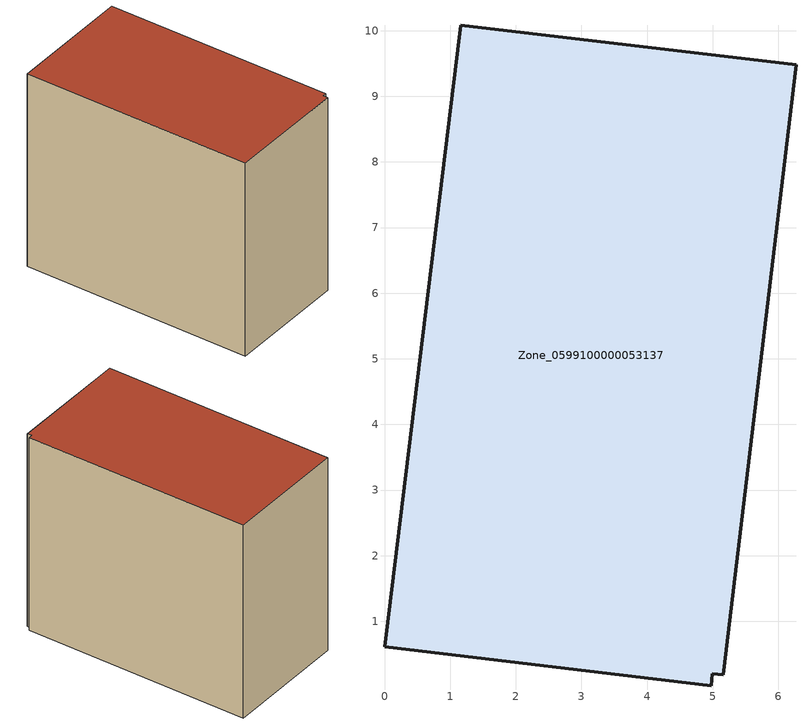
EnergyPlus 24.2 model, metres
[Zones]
Zone_0599100000053137
 floor ground (C_G): 4.98,0.02 0,0.61 1.16,10.08 6.27,9.48 5.16,0.19 4.99,0.2 z0
 wall outside (C_F): 6.27,9.48 1.16,10.08 0,0.61 4.98,0.02 4.99,0.2 5.16,0.19 6.27,9.48 z0:8.35
 roof outside (C_R): 0,0.61 4.98,0.02 4.99,0.2 5.16,0.19 6.27,9.48 1.16,10.08 z8.35
[BUILDING]
Pand.0599100000053137: North Axis=0; Terrain=City; Loads Convergence Tolerance Value=0.04; Temperature Convergence Tolerance Value=0.4; Solar Distribution=FullExterior; Maximum Number of Warmup Days=25; Minimum Number of Warmup Days=1
[Site:Location]
Rotterdam.The.Hague.AP_ZH_NLD Design_Conditions: Latitude=51.96; Longitude=4.45; Time Zone=1; Elevation=-4.5
[SITE:GROUNDTEMPERATURE:BUILDINGSURFACE]
18, 18, 18, 18, 18, 18, 18, 18, 18, 18, 18, 18
[MATERIAL] Thermal Absorptance=0.9; Solar Absorptance=0.7; Visible Absorptance=0.7
Name | Roughness | Thickness | Conductivity | Density | Specific Heat
G.TC.1975-1991 | MediumSmooth | 0.15 | 0.288461 | 540 | 1210
F.TC.1975-1991 | Rough | 0.3 | 0.230769 | 1920 | 840
R.TC.1975-1991 | MediumRough | 0.2 | 0.153846 | 1500 | 1000
[CONSTRUCTION]
C_G: G.TC.1975-1991
C_F: F.TC.1975-1991
C_R: R.TC.1975-1991
[ZONE]
Zone_0599100000053137: Type=1; Multiplier=1; Ceiling Height=Autocalculate; Volume=Autocalculate; Floor Area=autocalculate; Part of Total Floor Area=Yes
[ZONEINFILTRATION:DESIGNFLOWRATE]
Infil_Zone_0599100000053137: Zone or ZoneList or Space or SpaceList=Zone_0599100000053137; Schedule=AlwaysOn; Design Flow Rate Calculation Method=Flow/Area; Flow Rate per Floor Area=0.003; Constant Term Coefficient=1; Temperature Term Coefficient=0; Velocity Term Coefficient=0; Velocity Squared Term Coefficient=0
[HVACTEMPLATE:ZONE:IDEALLOADSAIRSYSTEM]
Zone_0599100000053137: Maximum Heating Supply Air Temperature=50; Minimum Cooling Supply Air Temperature=13; Maximum Heating Supply Air Humidity Ratio=0.0156; Minimum Cooling Supply Air Humidity Ratio=0.0077; Heating Limit=NoLimit; Cooling Limit=NoLimit; Dehumidification Control Type=ConstantSensibleHeatRatio; Cooling Sensible Heat Ratio=0.7; Dehumidification Setpoint=60; Humidification Control Type=None; Humidification Setpoint=30; Outdoor Air Method=None; Outdoor Air Flow Rate per Person=0.00944; Outdoor Air Flow Rate per Zone Floor Area=0; Outdoor Air Flow Rate per Zone=0; Demand Controlled Ventilation Type=None; Outdoor Air Economizer Type=NoEconomizer; Heat Recovery Type=None; Sensible Heat Recovery Effectiveness=0.7; Latent Heat Recovery Effectiveness=0.65
[ZONECONTROL:THERMOSTAT]
ThermostatControl_Zone_0599100000053137: Zone or ZoneList=Zone_0599100000053137; Control Type Schedule=DualSetpointControlType; Control 1=Thermostat_Zone_0599100000053137; Temperature Difference Between Cutout And Setpoint=0
[THERMOSTATSETPOINT:DUALSETPOINT]
Thermostat_Zone_0599100000053137: Heating Setpoint Temperature Schedule=HeatingSetpoint_Zone_0599100000053137; Cooling Setpoint Temperature Schedule=CoolingSetpoint_Zone_0599100000053137
[SCHEDULE:COMPACT]
HeatingSetpoint_Zone_0599100000053137: Through: 12/31, For: AllDays, Until: 24:00, 21
CoolingSetpoint_Zone_0599100000053137: Through: 12/31, For: AllDays, Until: 24:00, 24
DualSetpointControlType: Through: 12/31, For: AllDays, Until: 24:00, 4
AlwaysOn: Through: 12/31, For: AllDays, Until: 24:00, 1
